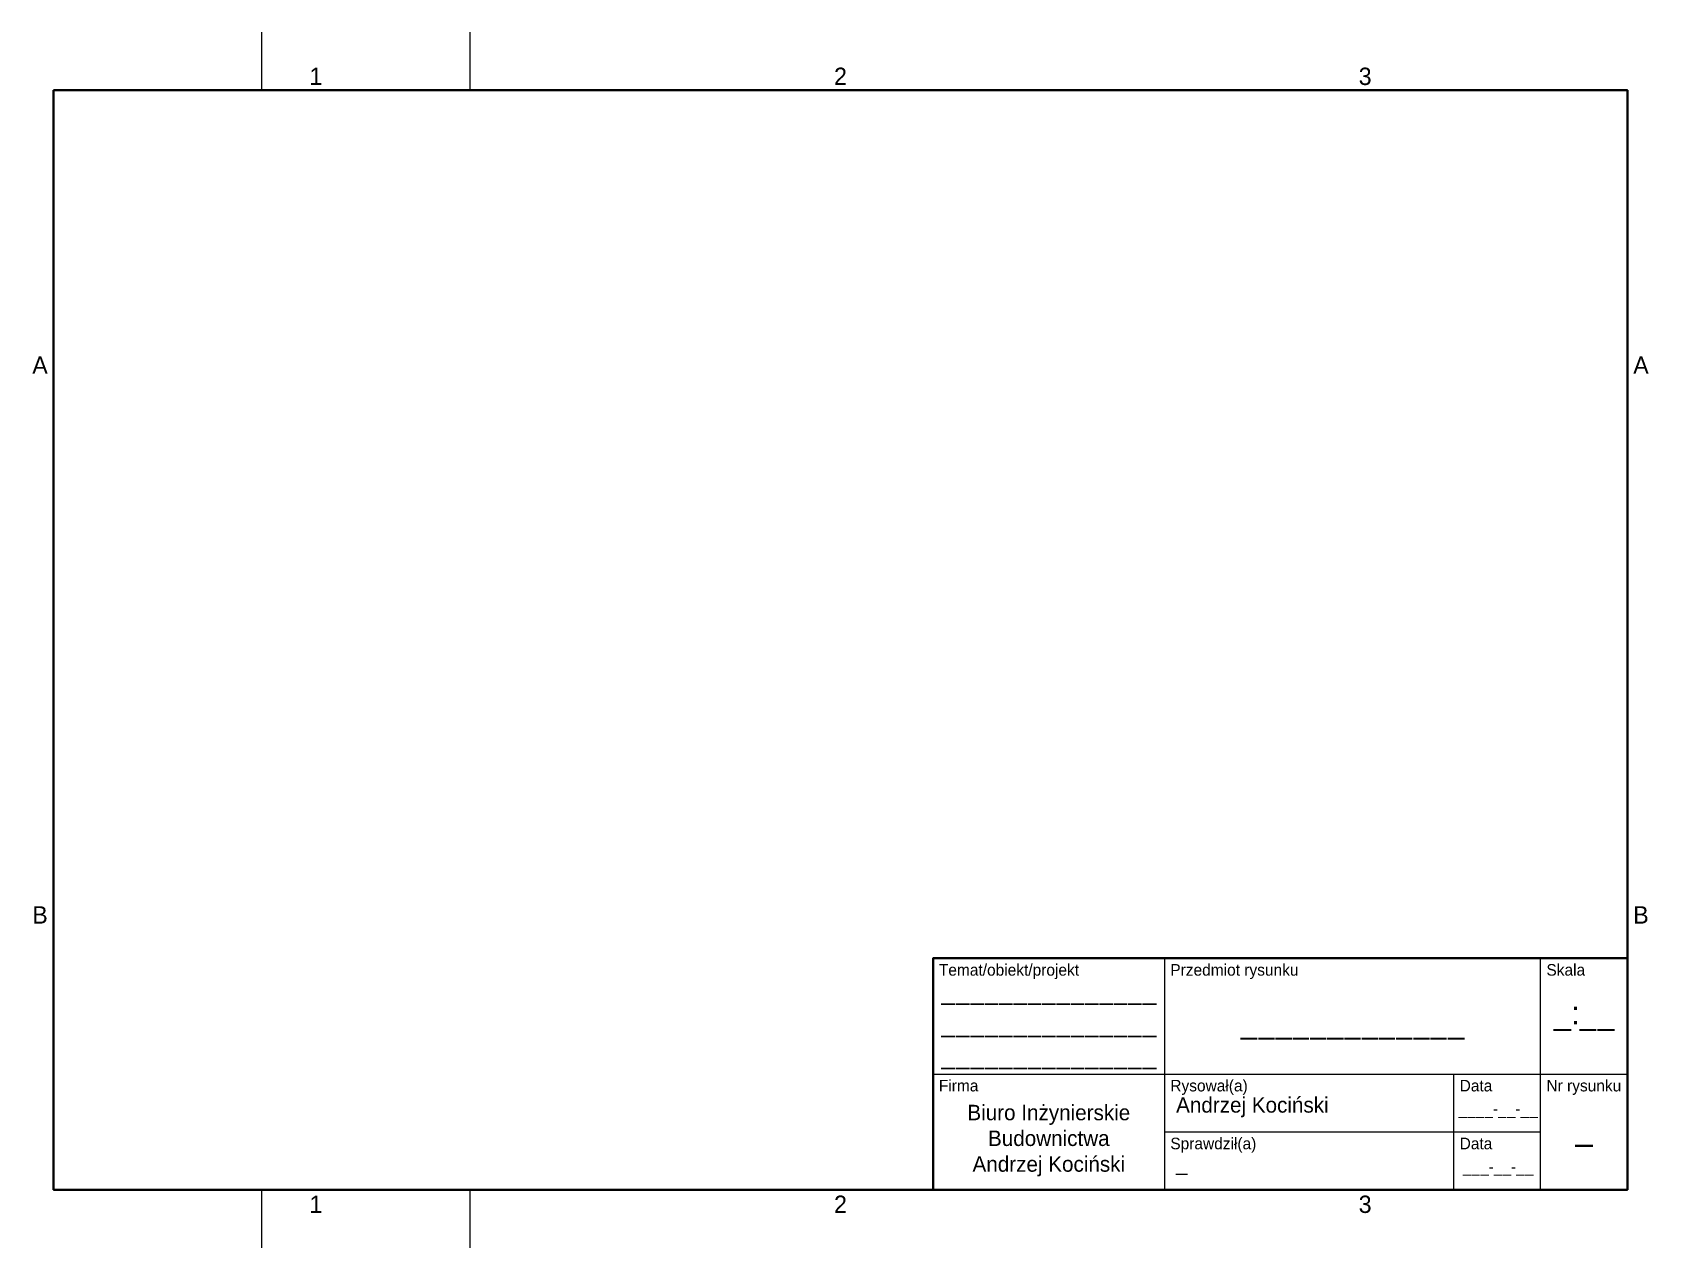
# Model space of a CAD drawing. Header units: millimetres. Extents: x 11 to 291, y 0 to 210.
import ezdxf
from ezdxf.enums import TextEntityAlignment as Align

# ---------------------------------------------------------------- set-up
doc = ezdxf.new("R2010")
doc.units = ezdxf.units.MM
doc.linetypes.add('ACAD_ISO02W100', pattern=[15, 12, -3])
doc.layers.add('ramka tabliczka', color=178, linetype='Continuous', lineweight=35, true_color=0x000000)
doc.styles.add('textstyle3', font='')
doc.styles.get('textstyle3').set_extended_font_data('Fira Sans Compressed')

msp = doc.modelspace()

# ---------------------------------------------------------------- linework, layer by layer
at = {"layer": 'ramka tabliczka', "linetype": 'ACAD_ISO02W100', "lineweight": 18}
for p, q in [((51, 200), (51, 210)), ((87, 200), (87, 210)), ((51, 0), (51, 10)), ((87, 0), (87, 10))]:
    msp.add_line(p, q, dxfattribs=at)
at = {"layer": 'ramka tabliczka', "lineweight": 18}
for p, q in [((207, 50), (207, 20)), ((272, 30), (272, 50)), ((167, 30), (207, 30)), ((207, 30), (252, 30)), ((252, 30), (272, 30)), ((257, 20), (257, 30)), ((272, 30), (287, 30)), ((272, 20), (272, 30)), ((207, 20), (207, 10)), ((207, 20), (252, 20)), ((252, 20), (272, 20)), ((257, 10), (257, 20)), ((272, 10), (272, 20))]:
    msp.add_line(p, q, dxfattribs=at)
at = {"layer": 'ramka tabliczka', "flags": 128}
msp.add_lwpolyline([(15, 200), (287, 200), (287, 10), (15, 10)], close=True, dxfattribs=at)
at = {"layer": 'ramka tabliczka', "lineweight": 35, "flags": 128}
msp.add_lwpolyline([(167, 10), (287, 10), (287, 50), (167, 50)], close=True, dxfattribs=at)

# ---------------------------------------------------------------- texts
at = {"layer": 'ramka tabliczka', "style": 'textstyle3'}
for s, p in [('2', (151, 200)), ('3', (241.67, 200)), ('1', (60.33, 200))]:
    msp.add_text(s, height=3, dxfattribs=at).set_placement(p, align=Align.BOTTOM_CENTER)
for s, p in [('A', (14, 152.5)), ('B', (14, 57.5))]:
    msp.add_text(s, height=3, dxfattribs=at).set_placement(p, align=Align.MIDDLE_RIGHT)
for s, p in [('A', (288, 152.5)), ('B', (288, 57.5))]:
    msp.add_text(s, height=3, dxfattribs=at).set_placement(p, align=Align.MIDDLE_LEFT)
for s, p in [('Temat/obiekt/projekt', (168, 49)), ('Przedmiot rysunku', (208, 49)), ('Skala', (273, 49)), ('Firma', (168, 29)), ('Rysował(a)', (208, 29)), ('Data', (258, 29)), ('Nr rysunku', (273, 29)), ('Sprawdził(a)', (208, 19)), ('Data', (258, 19))]:
    msp.add_text(s, height=2, dxfattribs=at).set_placement(p, align=Align.TOP_LEFT)
for s, p in [('1', (60.33, 9)), ('2', (151, 9)), ('3', (241.67, 9))]:
    msp.add_text(s, height=3, dxfattribs=at).set_placement(p, align=Align.TOP_CENTER)
for s, insert, char_height, attachment_point in [('\\H3.333;_______________\\P_______________\\P_______________', (187, 38.5), 5, 5), ('\\H4;_:__', (279.5, 40), 6, 5), ('\\H4;_____________', (239.5, 38.5), 6, 5), ('\\H2.667;Andrzej Kociński', (209, 26), 4, 1), ('\\H2.667;Biuro Inżynierskie\\PBudownictwa\\PAndrzej Kociński', (187, 18.5), 4, 5), ('\\H2;____-__-__', (264.65, 25), 3, 2), ('\\H4;_', (279.5, 20), 6, 5), ('\\H2.667;_', (209, 16), 4, 1), ('\\H2;___-__-__', (264.65, 15), 3, 2)]:
    msp.add_mtext(s, dxfattribs=dict(at, insert=insert, char_height=char_height, attachment_point=attachment_point))

doc.saveas('drawing.dxf')
